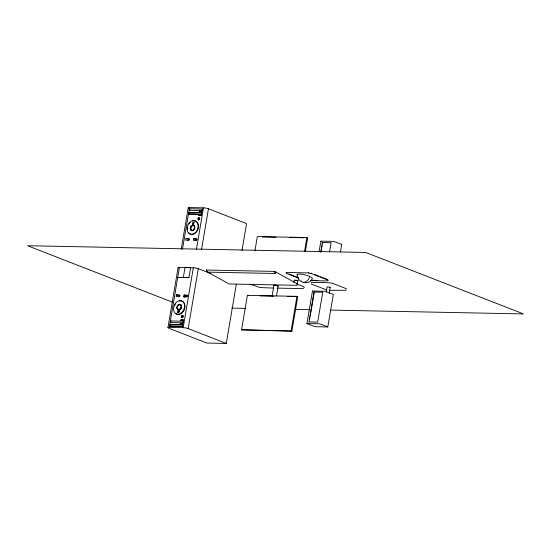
<?xml version="1.0" encoding="UTF-8"?>
<svg xmlns="http://www.w3.org/2000/svg" width="551" height="551" viewBox="0 0 551 551"><rect width="100%" height="100%" fill="white"/><g stroke="black" fill="none" stroke-linecap="round" stroke-linejoin="round"><path stroke-width="0.83" d="M312.465 291.052L306.928 323.609L315.11 326.688L327.762 326.977L333.376 294.386L324.932 291.265L312.465 291.052L312.748 291.348M340.546 252.007L341.627 244.313L333.376 241.345L320.868 241.173L321.185 241.428M327.879 326.901L319.711 323.774L306.935 323.561M341.813 244.513L341.283 244.651M167.945 327.687L178.076 267.772M181.217 249.21L188.208 207.865M236.283 284.364L226.289 343.431L206.832 343.046L168.716 328.196A3.595 0.634 9.6 0 1 169.274 327.39L179.412 267.476A17.439 3.058 9.6 0 1 184.998 267.593L193.325 267.758A3.595 0.634 9.6 0 1 198.305 268.674L211.012 273.62M182.526 249.045L189.544 207.569L203.457 207.844A3.595 0.634 9.6 0 1 208.443 208.76L246.559 223.61L241.985 250.615M170.011 326.109L170.273 324.539L182.684 324.787L182.533 326.399L170.011 326.109L182.533 326.399M170.617 322.5L170.886 320.93L183.407 321.226L183.146 322.796L170.734 322.549L170.886 320.93M188.979 213.96L189.241 212.39L201.652 212.638L201.501 214.256L188.979 213.96L201.501 214.256M189.585 210.358L189.854 208.781L202.375 209.077L202.114 210.647L189.702 210.399L189.854 208.781M170.128 326.158L170.273 324.539M189.096 214.008L189.241 212.39M176.465 294.875L176.168 296.631L179.323 296.693L179.619 294.937L176.465 294.875L180.211 295.749M186.018 238.397L185.721 240.153L188.876 240.215L189.172 238.459L186.018 238.397L188.187 239.237L187.987 240.408M183.311 277.559L184.998 267.593A17.439 3.058 9.6 0 1 190.591 267.703L188.903 277.67L177.725 277.449A17.439 3.058 9.6 0 1 183.311 277.559A17.439 3.058 9.6 0 1 188.903 277.67M177.821 312.314L178.09 309.696A2.858 2.142 -68.7 0 1 177.574 305.406A2.858 2.142 -68.7 0 1 181.183 305.474A2.858 2.142 -68.7 0 1 179.227 309.724L178.634 312.327L177.821 312.314L178.985 312.465M193.002 222.583L192.382 225.187A2.858 2.142 -68.7 0 0 190.426 229.436A2.858 2.142 -68.7 0 0 194.035 229.505A2.858 2.142 -68.7 0 0 193.525 225.207L193.807 222.597L193.002 222.583L194.159 222.735L193.807 222.597M178.138 311.99L178.565 309.448L178.207 309.386A2.521 1.894 -68.7 0 1 177.759 305.598A2.521 1.894 -68.7 0 1 180.942 305.66A2.521 1.894 -68.7 0 1 179.213 309.4L178.428 311.997L178.779 312.135L178.428 311.997M193.415 225.6L193.064 225.462L193.497 222.914L192.395 225.504A2.521 1.894 -68.7 0 0 190.674 229.25A2.521 1.894 -68.7 0 0 193.856 229.312A2.521 1.894 -68.7 0 0 193.401 225.524M178.173 312.451L178.614 309.869L178.262 309.731M178.49 312.128L178.772 310.433M178.923 311.287L179.564 309.538A2.521 1.894 -68.7 0 0 181.403 307.203M179.089 311.818L179.309 310.53M183.731 296.782L184.027 295.026L187.182 295.088L186.885 296.844L183.731 296.782L185.17 297.347M193.58 238.542L193.284 240.305L196.438 240.367L196.735 238.611L193.58 238.542L197.327 239.423M180.17 324.112L180.714 323.547A2.769 0.489 9.6 0 1 181.651 323.561L182.746 323.699L182.663 324.16L180.17 324.112L180.638 324.009A2.769 0.489 9.6 0 1 181.575 324.022L182.663 324.16M180.811 320.324L181.355 319.752A2.769 0.489 9.6 0 1 182.291 319.773L183.387 319.911L183.304 320.372L180.811 320.324L181.279 320.214A2.769 0.489 9.6 0 1 182.216 320.234L183.304 320.372M198.539 215.51L199.083 214.945A2.769 0.489 9.6 0 1 200.02 214.959L201.115 215.097L201.032 215.558L198.539 215.51L199.007 215.407A2.769 0.489 9.6 0 1 199.944 215.42L201.032 215.558M199.18 211.722L199.724 211.15A2.769 0.489 9.6 0 1 200.66 211.171L201.756 211.309L201.673 211.77L199.18 211.722L199.648 211.612A2.769 0.489 9.6 0 1 200.585 211.632L201.673 211.77M182.415 326.357L182.684 324.787M201.384 214.208L201.652 212.638M169.274 327.39L183.187 327.666L193.325 267.758M196.466 249.19L203.457 207.844M226.289 343.431L188.173 328.582L198.305 268.674M201.59 249.266L208.443 208.76M241.579 329.808L247.406 295.357L296.955 296.342L297.726 296.645L291.899 331.096L241.579 329.808L291.899 331.096M254.941 250.836L257.351 236.551L306.9 237.543L307.672 237.839L305.399 251.284M272.104 296.128L273.943 285.26M276.464 296.066L278.165 286.038M291.128 330.793L296.955 296.342M304.489 251.821L306.9 237.543M319.036 252L320.868 241.173M308.946 321.846L314.001 291.961M320.696 252.406L322.376 242.44M309.634 319.456L309.91 317.796M310.192 316.136L314.263 292.064L322.734 292.23L317.679 322.121L309.207 321.949M321.24 250.843L321.515 249.183M321.798 247.523L322.08 245.863M322.363 244.203L322.638 242.543L331.11 242.715L329.567 251.841M327.576 280.266L327.693 279.571M326.302 291.947L327.163 286.857L330.145 287.264L329.257 293.366M207.644 272.139L275.348 273.489L275.7 271.967L274.226 271.388L206.522 270.038A5.427 3.458 -88.9 0 0 207.644 272.139L229.175 283.972L296.872 285.315L297.939 280.748L297.085 280.273L294.317 280.252L293.786 282.505M346.228 290.274L329.312 290.294M301.5 281.623C298.787 280.287 296.844 277.38 297.161 274.302C301.266 273.234 305.709 275.156 309.669 276.299C309.118 279.226 306.921 282.222 303.732 282.36A6.343 4.766 -68.7 0 1 301.06 281.127M330.263 287.429L329.684 287.519M308.099 282.477C310.13 281.788 311.949 280.294 312.389 278.103L309.669 276.299M307.375 282.525L303.732 282.36M303.553 288.572L277.559 288.139M322.418 282.58L322.81 282.58M199.255 211.253L201.756 211.309M189.358 212.438L201.769 212.679M198.615 215.048L201.115 215.097M193.553 223.045L193.201 222.914M262.4 236.937L276.065 237.212M289.736 237.488L303.401 237.756M307.3 272.89L287.064 272.49A2.7 0.475 9.6 0 0 286.644 273.096M310.916 280.259L317.762 280.397M310.854 280.611L327.122 280.934M297.939 280.748L294.324 280.218L295.219 280.466M273.268 288.049L260.175 287.567L250.085 284.164M260.141 295.894L273.806 296.169M287.477 296.438L297.726 296.645M187.774 295.901L184.027 295.026M231.799 308.119L245.567 308.395M295.467 309.386L309.228 309.662M330.738 310.089L523.45 313.925L365.657 252.454L27.55 245.725L172.532 302.203M180.886 319.855L183.387 319.911M180.246 323.651L182.746 323.699M170.39 324.58L182.801 324.828M308.05 272.58L308.822 272.669M307.988 272.931L311.37 273.592L327.638 279.922A2.955 0.517 9.6 0 1 328.072 280.514M193.064 225.462L193.752 225.662A2.521 1.894 -68.7 0 1 194.737 226.826M178.558 309.517L178.917 309.586L178.565 309.448M178.614 309.869L178.441 309.834A2.858 2.142 -68.7 0 1 177.456 306.404A2.858 2.142 -68.7 0 1 180.487 304.503M326.764 289.978L311.198 284.013M297.079 280.307L297.981 280.521M310.778 273.048L311.425 273.241M202.375 209.077L202.114 210.647M193.373 225.18L193.876 225.345A2.858 2.142 -68.7 0 1 194.744 226.082M314.897 274.584L318.898 276.147M320.496 276.767L326.895 279.261M289.041 274.026L298.635 277.766M286.589 273.441L298.58 278.11M296.982 284.102L303.312 286.568A4.532 0.792 9.6 0 1 303.98 287.477M247.406 295.357L248.177 295.66M178.861 309.455L179.213 309.593M179.068 309.745L179.578 309.862A2.858 2.142 -68.7 0 0 181.472 307.926M183.407 321.226L183.146 322.796M275.7 271.967L297.23 283.793M297.161 274.302L297.375 274.784M181.83 315.985A1.047 0.785 -68.7 0 1 183.09 315.737A1.047 0.785 -68.7 0 1 182.829 317.293A1.047 0.785 -68.7 0 1 181.658 317.004M180.969 304.786A2.858 2.142 -68.7 0 1 181.603 305.819M178.372 268.061A3.595 0.634 9.6 0 1 179.412 267.476M183.187 327.666A3.595 0.634 9.6 0 1 188.173 328.582M180.79 305.068A2.521 1.894 -68.7 0 1 181.355 305.977M178.131 309.269A2.521 1.894 -68.7 0 1 177.697 306.501M177.987 305.908A2.521 1.894 -68.7 0 1 180.363 304.813M179.192 300.97A7.067 5.303 -68.7 0 1 184.73 308.622A7.067 5.303 -68.7 0 1 175.755 313.505M174.522 305.743A7.067 5.303 -68.7 0 1 175.349 304.097M311.577 282.938A4.112 0.723 9.6 0 1 312.555 282.387L328.334 282.697A4.112 0.723 9.6 0 1 333.603 283.731L345.56 288.393A4.112 0.723 9.6 0 1 346.331 289.151M275.348 273.489A5.427 3.458 -88.9 0 1 274.226 271.388A5.427 3.458 -88.9 0 1 274.35 271.257M206.522 270.038A5.427 3.458 -88.9 0 1 206.646 269.907M274.797 285.749A2.149 0.379 9.6 0 1 274.46 285.136A2.149 0.379 9.6 0 1 277.594 285.638A2.149 0.379 9.6 0 1 277.38 286.162M198.911 217.914A1.047 0.785 -68.7 0 1 199.689 219.181A1.047 0.785 -68.7 0 1 198.257 219.608M198.339 218.382A1.047 0.785 -68.7 0 1 198.697 218.01M194.854 228.775A2.858 2.142 -68.7 0 1 194.524 229.443M193.546 230.442A2.858 2.142 -68.7 0 1 192.967 230.704M192.382 230.786A2.858 2.142 -68.7 0 1 190.605 228.334A2.858 2.142 -68.7 0 1 192.733 225.325M188.718 208.264A3.595 0.634 9.6 0 1 189.544 207.569M194.62 228.686A2.521 1.894 -68.7 0 1 194.324 229.271M193.463 230.153A2.521 1.894 -68.7 0 1 191.183 229.719M190.963 229.202A2.521 1.894 -68.7 0 1 190.908 227.976M191.08 227.343A2.521 1.894 -68.7 0 1 191.376 226.757M191.769 226.261A2.521 1.894 -68.7 0 1 192.747 225.641M192.726 220.958A7.067 5.303 -68.7 0 1 197.974 229.491A7.067 5.303 -68.7 0 1 188.346 232.384M187.457 229.278A7.067 5.303 -68.7 0 1 187.574 227.501M188.883 224.085A7.067 5.303 -68.7 0 1 189.985 222.687M177.677 296.128L177.677 296.128M178.228 296.142L178.228 296.142M178.662 296.128L178.662 296.128M179.178 296.101L179.612 295.97L179.178 296.101M187.23 239.644L187.23 239.644M187.781 239.657L187.781 239.657M188.208 239.685L188.208 239.685M185.095 296.28L185.102 296.231M188.711 239.733L189.145 239.602L188.711 239.733M185.646 296.286L185.659 296.238M186.08 296.273L186.086 296.224M186.596 296.245L187.03 296.114L186.596 296.245M194.648 239.795L194.661 239.747M195.199 239.802L195.212 239.754M195.626 239.83L195.626 239.83M196.128 239.885L196.562 239.754L196.128 239.885M182.402 317.28A1.047 0.785 -68.7 0 0 182.705 315.516A1.047 0.785 -68.7 0 0 181.341 316.377A1.047 0.785 -68.7 0 0 182.402 317.28M180.79 313.45A7.067 5.303 -68.7 0 0 182.801 301.576A7.067 5.303 -68.7 0 0 173.627 307.355A7.067 5.303 -68.7 0 0 180.79 313.45M198.911 219.677A1.047 0.785 -68.7 0 0 199.214 217.914A1.047 0.785 -68.7 0 0 197.85 218.768A1.047 0.785 -68.7 0 0 198.911 219.677M194.324 233.445A7.067 5.303 -68.7 0 0 196.335 221.564A7.067 5.303 -68.7 0 0 187.161 227.343A7.067 5.303 -68.7 0 0 194.324 233.445"/></g></svg>
